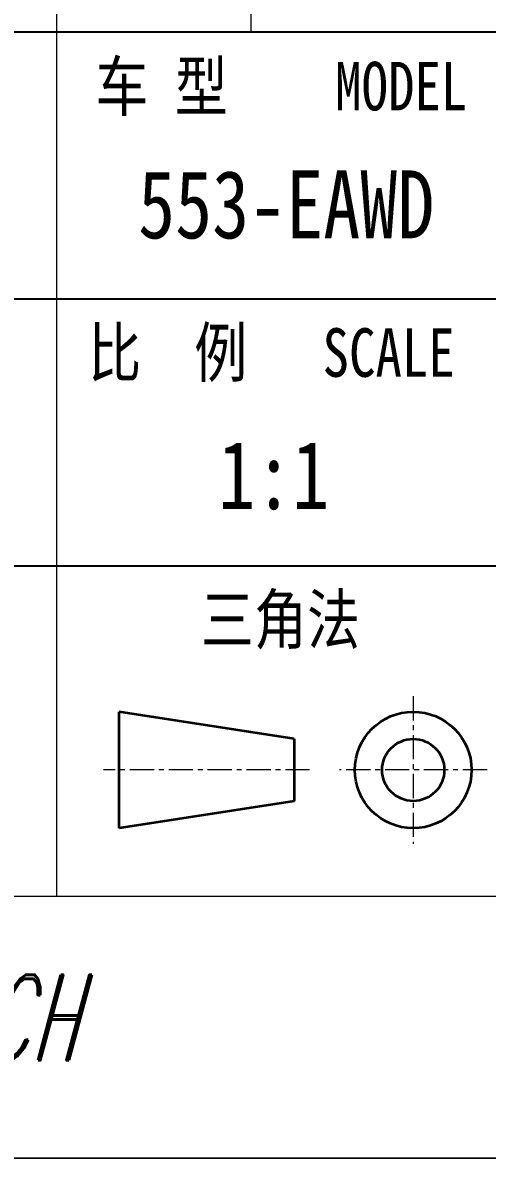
# Model space of a CAD drawing. Header units: millimetres. Extents: x -49572 to 104182, y -50696 to 51993.
# Drawn here: x -48975.8 to -48928, y 42889.6 to 43006.6 of the extents above; entities that cross this region are included whole.
import ezdxf
from ezdxf.enums import TextEntityAlignment as Align

# ---------------------------------------------------------------- set-up
doc = ezdxf.new("R2010")
doc.units = ezdxf.units.MM
doc.header["$LTSCALE"] = 0.5
doc.linetypes.add('AM_ISO08W050x2', pattern=[9, 6, -0.75, 1.5, -0.75])
doc.linetypes.add('CENTER', pattern=[2, 1.25, -0.25, 0.25, -0.25])
doc.layers.add('中心线', color=2, linetype='AM_ISO08W050x2', lineweight=18)
doc.layers.add('图框', color=7, linetype='Continuous', lineweight=18)
doc.layers.add('图\\M+19E79\\M+195B6\\M+18E9A', color=7, linetype='Continuous')
doc.layers.add('车型', color=7, linetype='Continuous')
doc.layers.add('打印', color=7, linetype='Continuous', lineweight=15, plot=False)
doc.layers.add('打印-禁用', color=7, linetype='Continuous', lineweight=15, plot=False)
doc.styles.add('国标', font='simfang.ttf', dxfattribs={"width": 0.8})
doc.styles.add('标题\\M+18E9A', font='romand.shx', dxfattribs={"oblique": 10, "bigfont": 'bigfont.shx'})

# ---------------------------------------------------------------- blocks, each defined once
blk = doc.blocks.new('GZDEH零件A3图框V01版')
at = {"layer": '中心线', "color": 1, "linetype": 'CENTER', "lineweight": 5, "ltscale": 2}
for p, q in [((3175.818, -1822.661), (3175.818, -1830.261)), ((3170.49, -1826.461), (3159.89, -1826.461)), ((3179.618, -1826.461), (3172.018, -1826.461))]:
    blk.add_line(p, q, dxfattribs=at)
at = {"layer": '图\\M+19E79\\M+195B6\\M+18E9A', "color": 7}
blk.add_line((3272.49, -1788.461), (3092.49, -1788.461), dxfattribs=at)
at = {"layer": '图\\M+19E79\\M+195B6\\M+18E9A', "color": 9}
for p, q in [((3272.49, -1788.461), (3092.49, -1788.461)), ((3181.99, -1802.211), (3092.49, -1802.211)), ((3181.99, -1815.961), (3092.49, -1815.961))]:
    blk.add_line(p, q, dxfattribs=at)
at = {"layer": '图框', "linetype": 'Continuous'}
for p, q in [((3157.49, -1832.961), (3157.49, -1749.461)), ((2882.49, -1832.961), (3272.49, -1832.961))]:
    blk.add_line(p, q, dxfattribs=at)
at = {"layer": '图框', "color": 9}
blk.add_line((3167.49, -1788.461), (3167.49, -1749.461), dxfattribs=at)
at = {"layer": '图框', "color": 2, "linetype": 'ByBlock', "lineweight": 35}
for p, q in [((3169.69, -1824.861), (3160.69, -1823.462)), ((3160.69, -1829.461), (3160.69, -1823.462)), ((3169.69, -1824.861), (3169.69, -1828.061)), ((3169.69, -1828.061), (3160.69, -1829.461))]:
    blk.add_line(p, q, dxfattribs=at)
for radius in [3, 1.6]:
    blk.add_circle((3175.818, -1826.461), radius, dxfattribs=at)
at = {"layer": '打印-禁用', "linetype": 'Continuous'}
blk.add_line((2857.49, -1846.461), (3277.49, -1846.461), dxfattribs=at)
at = {"layer": '图\\M+19E79\\M+195B6\\M+18E9A', "color": 9, "style": '国标', "width": 0.8}
for s, p in [('车 型', (3162.871, -1791.196)), ('MODEL', (3175.202, -1791.239))]:
    blk.add_text(s, height=2.5, dxfattribs=at).set_placement(p, align=Align.MIDDLE)
for s, p in [('比  例\u3000', (3159.101, -1806.21)), ('SCALE', (3171.155, -1806.21)), ('三角法', (3164.898, -1819.96))]:
    blk.add_text(s, height=2.5, dxfattribs=at).set_placement(p)
at = {"layer": '图\\M+19E79\\M+195B6\\M+18E9A', "color": 7, "style": '标题\\M+18E9A', "oblique": 15, "width": 0.6}
blk.add_text('DEH-TECH', height=4.4, dxfattribs=at).set_placement((3149.164, -1839.211), align=Align.MIDDLE)
blk = doc.blocks.new('DEH A3')
at = {"layer": '图框'}
blk.add_blockref('GZDEH零件A3图框V01版', (-2857.49, 1846.461), dxfattribs=at)

msp = doc.modelspace()

# ---------------------------------------------------------------- linework, layer by layer
at = {"layer": '打印'}
msp.add_lwpolyline([(-49572.234, 43483.606), (-48732.234, 43483.606), (-48732.234, 42889.606), (-49572.234, 42889.606)], close=True, dxfattribs=at)

# ---------------------------------------------------------------- block references
at = {"layer": '图框', "xscale": 2, "yscale": 2, "zscale": 2}
msp.add_blockref('DEH A3', (-49572.234, 42889.606), dxfattribs=at)

# ---------------------------------------------------------------- texts
at = {"layer": '图\\M+19E79\\M+195B6\\M+18E9A', "color": 3, "style": '国标', "width": 0.8}
msp.add_text('1:1', height=7, dxfattribs=at).set_placement((-48955.633, 42956.472))
at = {"layer": '车型', "color": 3, "style": '国标', "width": 0.8}
msp.add_text('553-EAWD', height=7, dxfattribs=at).set_placement((-48948.645, 42984.368), align=Align.CENTER)

doc.saveas('drawing.dxf')
